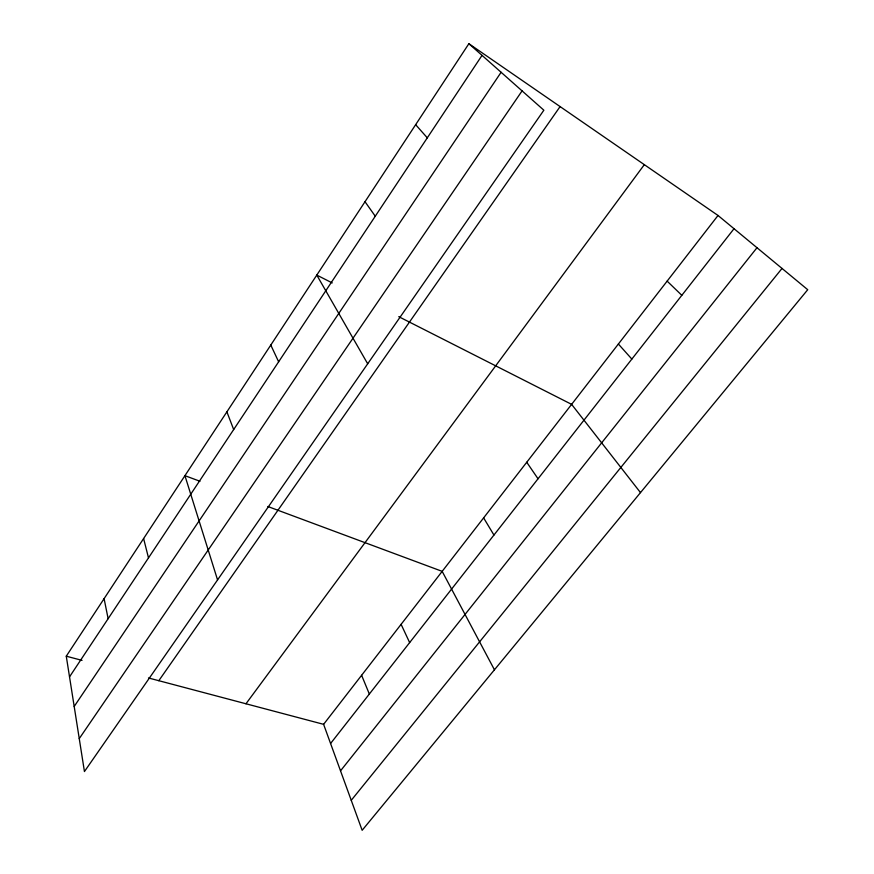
<?xml version="1.0" encoding="UTF-8"?>
<svg xmlns="http://www.w3.org/2000/svg" width="874" height="874" viewBox="0 0 874 874"><rect width="100%" height="100%" fill="white"/><g stroke="black" fill="none" stroke-linecap="round" stroke-linejoin="round"><path stroke-width="1.31" d="M468.879 43.7L543.857 110.2L84.439 771.545L66.271 656.199L468.879 43.7L718.024 215.474L807.729 289.709L362.153 830.3L323.599 724.327L148.471 677.962M69.527 676.858L482.033 55.368M74.192 706.465L501.108 72.28M79.261 738.617L522.073 90.885M158.806 680.704L560.092 106.584M245.965 703.778L644.324 164.662M323.599 724.327L718.024 215.474M330.569 743.501L734.018 228.715M340.521 770.835L756.993 247.724M351.25 800.311L782.022 268.438M66.271 656.199L82.047 660.373M199.971 481.268L184.938 475.674L217.56 579.921M267.848 506.516L442.168 571.356L494.444 669.801M332.229 282.925L316.781 275.091L367.692 363.803M398.762 316.672L571.618 404.356L640.489 492.608M667.135 281.122L681.818 295.314M618.377 344.028L631.847 359.072M415.642 124.676L427.299 137.841M365.015 201.719L375.274 216.217M526.738 462.259L538.034 478.777M483.617 517.878L493.941 535.041M270.787 345.055L278.642 361.814M401.1 624.342L409.644 642.598M361.607 675.285L369.341 694.032M226.89 411.851L233.675 429.56M143.609 538.537L148.493 557.874M104.093 598.657L108.136 618.694"/></g></svg>
